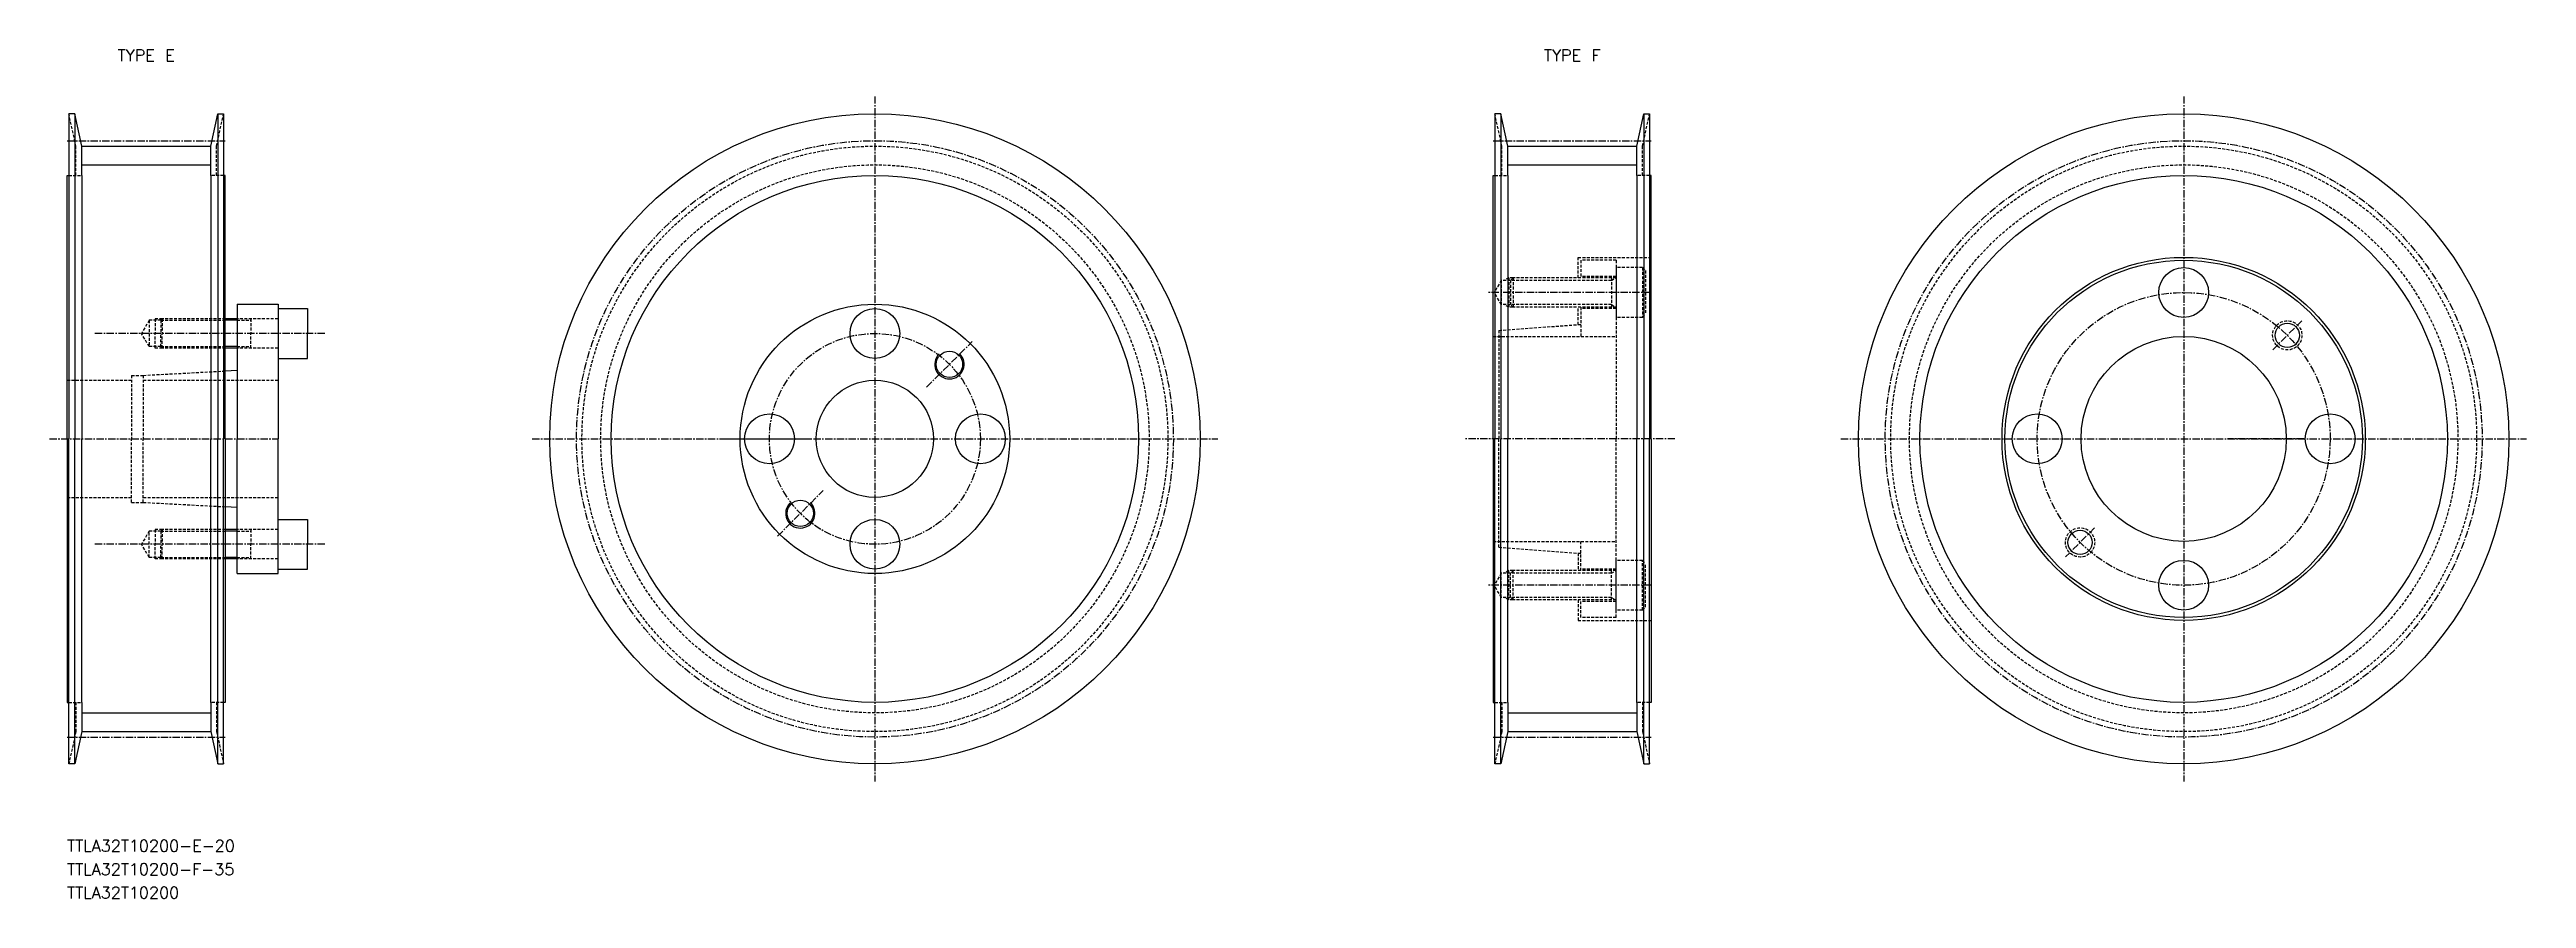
# Model space of a CAD drawing. Extents: x 5549 to 5972, y 28183 to 28328.
import ezdxf
from ezdxf.enums import TextEntityAlignment as Align

# ---------------------------------------------------------------- set-up
doc = ezdxf.new("R2010")
doc.units = 0
doc.linetypes.add('CENTER', pattern=[2, 1.25, -0.25, 0.25, -0.25])
doc.linetypes.add('DASHED', pattern=[0.75, 0.5, -0.25])
doc.layers.get('0').update_dxf_attribs({"linetype": 'CONTINUOUS'})
doc.layers.add('CENTER', color=1, linetype='CENTER')
doc.styles.add('MISUMI', font='txt.shx')

msp = doc.modelspace()

# ---------------------------------------------------------------- linework, layer by layer
at = {"color": 7, "linetype": 'CONTINUOUS'}
for p, q in [((5552.09, 28317.31), (5552.09, 28261.81)), ((5553.09, 28317.31), (5552.09, 28317.31)), ((5553.09, 28317.31), (5553.09, 28261.81)), ((5554.29, 28311.81), (5553.09, 28317.31)), ((5576.29, 28311.81), (5577.49, 28317.31)), ((5577.49, 28317.31), (5577.49, 28261.81)), ((5577.49, 28317.31), (5578.49, 28317.31)), ((5578.49, 28317.31), (5578.49, 28261.81)), ((5795.45, 28317.31), (5795.45, 28261.81)), ((5796.45, 28317.31), (5795.45, 28317.31)), ((5796.45, 28317.31), (5796.45, 28261.81)), ((5797.65, 28311.81), (5796.45, 28317.31)), ((5819.65, 28311.81), (5820.85, 28317.31)), ((5820.85, 28317.31), (5820.85, 28261.81)), ((5820.85, 28317.31), (5821.85, 28317.31)), ((5821.85, 28317.31), (5821.85, 28261.81)), ((5554.29, 28311.81), (5576.29, 28311.81)), ((5554.29, 28306.81), (5554.29, 28311.81)), ((5576.29, 28306.81), (5576.29, 28311.81)), ((5797.65, 28311.81), (5819.65, 28311.81)), ((5797.65, 28306.81), (5797.65, 28311.81)), ((5819.65, 28306.81), (5819.65, 28311.81)), ((5551.79, 28261.81), (5551.79, 28306.81)), ((5551.79, 28306.81), (5552.09, 28306.81)), ((5554.29, 28306.81), (5554.29, 28261.81)), ((5576.29, 28306.81), (5576.29, 28261.81)), ((5578.79, 28306.81), (5578.49, 28306.81)), ((5578.79, 28261.81), (5578.79, 28306.81)), ((5795.15, 28261.81), (5795.15, 28306.81)), ((5795.15, 28306.81), (5795.45, 28306.81)), ((5797.65, 28306.81), (5797.65, 28261.81)), ((5819.65, 28306.81), (5819.65, 28261.81)), ((5822.15, 28306.81), (5821.85, 28306.81)), ((5822.15, 28261.81), (5822.15, 28306.81)), ((5580.79, 28284.81), (5587.79, 28284.81)), ((5580.79, 28284.81), (5580.79, 28282.31)), ((5587.79, 28284.81), (5587.79, 28284.06)), ((5587.79, 28284.06), (5587.79, 28275.56)), ((5587.79, 28284.06), (5592.79, 28284.06)), ((5592.79, 28284.06), (5592.79, 28279.81)), ((5580.79, 28282.31), (5578.79, 28282.31)), ((5580.79, 28282.31), (5580.79, 28277.31)), ((5592.79, 28275.56), (5592.79, 28279.81)), ((5580.79, 28277.31), (5578.79, 28277.31)), ((5580.79, 28277.31), (5580.79, 28273.51)), ((5587.79, 28275.56), (5587.79, 28261.81)), ((5587.79, 28275.56), (5592.79, 28275.56)), ((5580.79, 28273.51), (5578.79, 28273.4)), ((5580.79, 28273.51), (5580.79, 28261.81)), ((5551.79, 28261.81), (5551.79, 28216.81)), ((5552.09, 28206.31), (5552.09, 28261.81)), ((5553.09, 28206.31), (5553.09, 28261.81)), ((5554.29, 28216.81), (5554.29, 28261.81)), ((5576.29, 28216.81), (5576.29, 28261.81)), ((5577.49, 28206.31), (5577.49, 28261.81)), ((5578.49, 28206.31), (5578.49, 28261.81)), ((5578.79, 28261.81), (5578.79, 28216.81)), ((5580.79, 28250.11), (5580.79, 28261.81)), ((5587.79, 28248.06), (5587.79, 28261.81)), ((5795.15, 28261.81), (5795.15, 28216.81)), ((5795.45, 28206.31), (5795.45, 28261.81)), ((5796.45, 28206.31), (5796.45, 28261.81)), ((5797.65, 28216.81), (5797.65, 28261.81)), ((5819.65, 28216.81), (5819.65, 28261.81)), ((5820.85, 28206.31), (5820.85, 28261.81)), ((5821.85, 28206.31), (5821.85, 28261.81)), ((5822.15, 28261.81), (5822.15, 28216.81)), ((5580.79, 28250.11), (5578.79, 28250.22)), ((5580.79, 28246.31), (5580.79, 28250.11)), ((5580.79, 28246.31), (5578.79, 28246.31)), ((5580.79, 28241.31), (5580.79, 28246.31)), ((5587.79, 28239.56), (5587.79, 28248.06)), ((5587.79, 28248.06), (5592.79, 28248.06)), ((5592.79, 28248.06), (5592.79, 28243.81)), ((5580.79, 28241.31), (5578.79, 28241.31)), ((5580.79, 28238.81), (5580.79, 28241.31)), ((5592.79, 28239.56), (5592.79, 28243.81)), ((5580.79, 28238.81), (5587.79, 28238.81)), ((5587.79, 28239.56), (5592.79, 28239.56)), ((5587.79, 28238.81), (5587.79, 28239.56)), ((5551.79, 28216.81), (5552.09, 28216.81)), ((5554.29, 28216.81), (5554.29, 28211.81)), ((5576.29, 28216.81), (5576.29, 28211.81)), ((5578.79, 28216.81), (5578.49, 28216.81)), ((5795.15, 28216.81), (5795.45, 28216.81)), ((5797.65, 28216.81), (5797.65, 28211.81)), ((5819.65, 28216.81), (5819.65, 28211.81)), ((5822.15, 28216.81), (5821.85, 28216.81)), ((5554.29, 28211.81), (5553.09, 28206.31)), ((5554.29, 28211.81), (5576.29, 28211.81)), ((5576.29, 28211.81), (5577.49, 28206.31)), ((5797.65, 28211.81), (5796.45, 28206.31)), ((5797.65, 28211.81), (5819.65, 28211.81)), ((5819.65, 28211.81), (5820.85, 28206.31)), ((5553.09, 28206.31), (5552.09, 28206.31)), ((5577.49, 28206.31), (5578.49, 28206.31)), ((5796.45, 28206.31), (5795.45, 28206.31)), ((5820.85, 28206.31), (5821.85, 28206.31))]:
    msp.add_line(p, q, dxfattribs=at)
at = {"color": 3, "linetype": 'DASHED'}
for p, q in [((5553.29, 28311.81), (5552.09, 28317.31)), ((5577.29, 28311.81), (5578.49, 28317.31)), ((5796.65, 28311.81), (5795.45, 28317.31)), ((5820.65, 28311.81), (5821.85, 28317.31)), ((5553.29, 28306.81), (5553.29, 28311.81)), ((5577.29, 28306.81), (5577.29, 28311.81)), ((5796.65, 28306.81), (5796.65, 28311.81)), ((5820.65, 28306.81), (5820.65, 28311.81)), ((5552.09, 28306.81), (5554.29, 28306.81)), ((5578.49, 28306.81), (5576.29, 28306.81)), ((5795.45, 28306.81), (5797.65, 28306.81)), ((5821.85, 28306.81), (5819.65, 28306.81)), ((5809.64, 28292.81), (5822.14, 28292.81)), ((5809.64, 28289.31), (5809.64, 28292.81)), ((5816.14, 28292.31), (5810.14, 28292.31)), ((5810.14, 28292.31), (5810.14, 28289.31)), ((5816.14, 28292.31), (5816.14, 28261.81)), ((5796.53, 28288.88), (5795.34, 28286.81)), ((5798.14, 28288.88), (5796.53, 28288.88)), ((5796.53, 28288.88), (5796.53, 28284.74)), ((5797.81, 28289.31), (5797.06, 28288.88)), ((5798.57, 28289.31), (5797.81, 28289.31)), ((5797.81, 28289.31), (5797.81, 28284.31)), ((5798.57, 28289.31), (5798.14, 28288.88)), ((5815.34, 28288.88), (5798.14, 28288.88)), ((5798.14, 28288.88), (5798.14, 28284.74)), ((5816.14, 28289.31), (5798.57, 28289.31)), ((5798.57, 28289.31), (5798.57, 28284.31)), ((5816.14, 28289.56), (5810.14, 28289.56)), ((5815.34, 28289.31), (5815.34, 28284.31)), ((5815.34, 28288.88), (5816.09, 28289.31)), ((5820.64, 28291.06), (5816.14, 28291.06)), ((5816.14, 28291.06), (5816.14, 28282.56)), ((5820.64, 28291.06), (5820.64, 28282.56)), ((5820.64, 28291.06), (5821.14, 28290.56)), ((5821.14, 28290.56), (5821.14, 28283.06)), ((5796.53, 28284.74), (5795.34, 28286.81)), ((5798.14, 28284.74), (5796.53, 28284.74)), ((5797.81, 28284.31), (5797.06, 28284.74)), ((5798.57, 28284.31), (5797.81, 28284.31)), ((5815.34, 28284.74), (5798.14, 28284.74)), ((5798.57, 28284.31), (5798.14, 28284.74)), ((5816.14, 28284.31), (5798.57, 28284.31)), ((5809.64, 28281.32), (5809.64, 28284.31)), ((5810.14, 28284.31), (5810.14, 28279.31)), ((5816.14, 28284.06), (5810.14, 28284.06)), ((5815.34, 28284.74), (5816.09, 28284.31)), ((5565.79, 28282.06), (5564.49, 28279.81)), ((5565.79, 28277.56), (5564.49, 28279.81)), ((5565.79, 28282.06), (5565.79, 28277.56)), ((5567.79, 28282.06), (5565.79, 28282.06)), ((5566.79, 28282.31), (5566.79, 28279.81)), ((5568.04, 28282.31), (5566.79, 28282.31)), ((5566.79, 28277.31), (5566.79, 28279.81)), ((5568.04, 28282.31), (5567.79, 28282.06)), ((5567.79, 28282.06), (5567.79, 28279.81)), ((5567.79, 28282.06), (5578.79, 28282.06)), ((5567.79, 28277.56), (5567.79, 28279.81)), ((5568.04, 28282.31), (5568.04, 28279.81)), ((5578.79, 28282.31), (5568.04, 28282.31)), ((5568.04, 28277.31), (5568.04, 28279.81)), ((5587.79, 28282.31), (5580.79, 28282.31)), ((5580.79, 28282.06), (5583.12, 28282.06)), ((5583.12, 28282.31), (5583.12, 28279.81)), ((5583.12, 28277.31), (5583.12, 28279.81)), ((5795.15, 28279.31), (5816.14, 28279.31)), ((5796.14, 28280.34), (5810.14, 28281.36)), ((5796.14, 28280.34), (5796.14, 28261.81)), ((5820.64, 28282.56), (5816.14, 28282.56)), ((5820.64, 28282.56), (5821.14, 28283.06)), ((5567.79, 28277.56), (5565.79, 28277.56)), ((5568.04, 28277.31), (5566.79, 28277.31)), ((5567.79, 28277.56), (5578.79, 28277.56)), ((5568.04, 28277.31), (5567.79, 28277.56)), ((5578.79, 28277.31), (5568.04, 28277.31)), ((5580.79, 28277.56), (5583.12, 28277.56)), ((5587.79, 28277.31), (5580.79, 28277.31)), ((5551.79, 28271.81), (5562.79, 28271.81)), ((5562.79, 28272.66), (5562.79, 28261.81)), ((5562.79, 28272.66), (5564.79, 28272.66)), ((5564.79, 28272.66), (5578.79, 28273.4)), ((5564.79, 28272.66), (5564.79, 28261.81)), ((5564.79, 28271.81), (5587.79, 28271.81)), ((5562.79, 28250.96), (5562.79, 28261.81)), ((5564.79, 28250.96), (5564.79, 28261.81)), ((5796.14, 28243.29), (5796.14, 28261.81)), ((5816.14, 28231.31), (5816.14, 28261.81)), ((5551.79, 28251.81), (5562.79, 28251.81)), ((5562.79, 28250.96), (5564.79, 28250.96)), ((5564.79, 28251.81), (5587.79, 28251.81)), ((5564.79, 28250.96), (5578.79, 28250.22)), ((5565.79, 28246.06), (5564.49, 28243.81)), ((5567.79, 28246.06), (5565.79, 28246.06)), ((5565.79, 28241.56), (5565.79, 28246.06)), ((5566.79, 28246.31), (5566.79, 28243.81)), ((5568.04, 28246.31), (5566.79, 28246.31)), ((5568.04, 28246.31), (5567.79, 28246.06)), ((5567.79, 28246.06), (5578.79, 28246.06)), ((5567.79, 28246.06), (5567.79, 28243.81)), ((5568.04, 28246.31), (5568.04, 28243.81)), ((5578.79, 28246.31), (5568.04, 28246.31)), ((5587.79, 28246.31), (5580.79, 28246.31)), ((5580.79, 28246.06), (5583.12, 28246.06)), ((5583.12, 28246.31), (5583.12, 28243.81)), ((5565.79, 28241.56), (5564.49, 28243.81)), ((5567.79, 28241.56), (5565.79, 28241.56)), ((5566.79, 28241.31), (5566.79, 28243.81)), ((5568.04, 28241.31), (5566.79, 28241.31)), ((5567.79, 28241.56), (5567.79, 28243.81)), ((5567.79, 28241.56), (5578.79, 28241.56)), ((5568.04, 28241.31), (5567.79, 28241.56)), ((5568.04, 28241.31), (5568.04, 28243.81)), ((5578.79, 28241.31), (5568.04, 28241.31)), ((5580.79, 28241.56), (5583.12, 28241.56)), ((5587.79, 28241.31), (5580.79, 28241.31)), ((5583.12, 28241.31), (5583.12, 28243.81)), ((5795.15, 28244.31), (5816.14, 28244.31)), ((5796.14, 28243.29), (5810.14, 28242.26)), ((5809.64, 28242.3), (5809.64, 28239.31)), ((5810.14, 28239.31), (5810.14, 28244.31)), ((5796.53, 28238.88), (5795.34, 28236.81)), ((5796.53, 28234.74), (5796.53, 28238.88)), ((5798.14, 28238.88), (5796.53, 28238.88)), ((5797.81, 28239.31), (5797.06, 28238.88)), ((5798.57, 28239.31), (5797.81, 28239.31)), ((5797.81, 28234.31), (5797.81, 28239.31)), ((5798.57, 28239.31), (5798.14, 28238.88)), ((5815.34, 28238.88), (5798.14, 28238.88)), ((5798.14, 28234.74), (5798.14, 28238.88)), ((5816.14, 28239.31), (5798.57, 28239.31)), ((5798.57, 28234.31), (5798.57, 28239.31)), ((5816.14, 28239.56), (5810.14, 28239.56)), ((5815.34, 28234.31), (5815.34, 28239.31)), ((5815.34, 28238.88), (5816.09, 28239.31)), ((5820.64, 28241.06), (5816.14, 28241.06)), ((5816.14, 28232.56), (5816.14, 28241.06)), ((5820.64, 28232.56), (5820.64, 28241.06)), ((5820.64, 28241.06), (5821.14, 28240.56)), ((5821.14, 28233.06), (5821.14, 28240.56)), ((5796.53, 28234.74), (5795.34, 28236.81)), ((5798.14, 28234.74), (5796.53, 28234.74)), ((5797.81, 28234.31), (5797.06, 28234.74)), ((5798.57, 28234.31), (5797.81, 28234.31)), ((5815.34, 28234.74), (5798.14, 28234.74)), ((5798.57, 28234.31), (5798.14, 28234.74)), ((5816.14, 28234.31), (5798.57, 28234.31)), ((5809.64, 28234.31), (5809.64, 28230.81)), ((5810.14, 28231.31), (5810.14, 28234.31)), ((5816.14, 28234.06), (5810.14, 28234.06)), ((5815.34, 28234.74), (5816.09, 28234.31)), ((5820.64, 28232.56), (5821.14, 28233.06)), ((5809.64, 28230.81), (5822.14, 28230.81)), ((5816.14, 28231.31), (5810.14, 28231.31)), ((5820.64, 28232.56), (5816.14, 28232.56)), ((5552.09, 28216.81), (5554.29, 28216.81)), ((5553.29, 28216.81), (5553.29, 28211.81)), ((5578.49, 28216.81), (5576.29, 28216.81)), ((5577.29, 28216.81), (5577.29, 28211.81)), ((5795.45, 28216.81), (5797.65, 28216.81)), ((5796.65, 28216.81), (5796.65, 28211.81)), ((5821.85, 28216.81), (5819.65, 28216.81)), ((5820.65, 28216.81), (5820.65, 28211.81)), ((5553.29, 28211.81), (5552.09, 28206.31)), ((5577.29, 28211.81), (5578.49, 28206.31)), ((5796.65, 28211.81), (5795.45, 28206.31)), ((5820.65, 28211.81), (5821.85, 28206.31))]:
    msp.add_line(p, q, dxfattribs=at)
at = {"color": 3, "linetype": 'CONTINUOUS'}
for p, q in [((5554.29, 28308.61), (5576.29, 28308.61)), ((5797.65, 28308.61), (5819.65, 28308.61)), ((5554.29, 28215.01), (5576.29, 28215.01)), ((5797.65, 28215.01), (5819.65, 28215.01))]:
    msp.add_line(p, q, dxfattribs=at)
at = {"color": 3}
for p, q in [((5580.79, 28282.06), (5578.79, 28282.06)), ((5580.79, 28277.56), (5578.79, 28277.56)), ((5580.79, 28246.06), (5578.79, 28246.06)), ((5580.79, 28241.56), (5578.79, 28241.56))]:
    msp.add_line(p, q, dxfattribs=at)
at = {"color": 7, "linetype": 'CONTINUOUS'}
for centre, radius in [((5689.65, 28261.81), 55.5), ((5913, 28261.81), 55.5), ((5689.65, 28261.81), 45), ((5913, 28261.81), 45), ((5913, 28261.81), 31), ((5913, 28261.81), 30.5), ((5913, 28286.81), 4.25), ((5689.65, 28261.81), 23), ((5689.65, 28261.81), 23), ((5689.65, 28279.81), 4.25), ((5913, 28261.81), 17.5), ((5930.68, 28279.49), 2.07), ((5702.37, 28274.54), 2.25), ((5689.65, 28261.81), 10), ((5671.65, 28261.81), 4.25), ((5707.65, 28261.81), 4.25), ((5888, 28261.81), 4.25), ((5938, 28261.81), 4.25), ((5676.92, 28249.08), 2.25), ((5689.65, 28243.81), 4.25), ((5895.32, 28244.13), 2.07), ((5913, 28236.81), 4.25)]:
    msp.add_circle(centre, radius, dxfattribs=at)
at = {"color": 3, "linetype": 'DASHED'}
for centre, radius in [((5689.65, 28261.81), 50), ((5913, 28261.81), 50), ((5689.65, 28261.81), 46.8), ((5913, 28261.81), 46.8), ((5930.68, 28279.49), 2.5), ((5895.32, 28244.13), 2.5)]:
    msp.add_circle(centre, radius, dxfattribs=at)
at = {"color": 3, "linetype": 'CONTINUOUS'}
for centre in [(5702.37, 28274.54), (5676.92, 28249.08)]:
    msp.add_arc(centre, 2.5, 135, 47, dxfattribs=at)
at = {"layer": 'CENTER', "color": 1, "linetype": 'CENTER'}
for p, q in [((5689.65, 28320.31), (5689.65, 28203.31)), ((5913, 28320.31), (5913, 28203.31)), ((5551.79, 28312.74), (5578.79, 28312.74)), ((5795.15, 28312.74), (5822.15, 28312.74)), ((5822.14, 28286.81), (5794.19, 28286.81)), ((5595.79, 28279.81), (5556.49, 28279.81)), ((5928.2, 28277.01), (5933.15, 28281.96)), ((5698.48, 28270.65), (5706.26, 28278.43)), ((5548.79, 28261.81), (5587.79, 28261.81)), ((5631.15, 28261.81), (5748.15, 28261.81)), ((5664.4, 28261.81), (5678.9, 28261.81)), ((5826.19, 28261.81), (5790.22, 28261.81)), ((5854.5, 28261.81), (5971.5, 28261.81)), ((5892.5, 28261.81), (5905.5, 28261.81)), ((5933.5, 28261.81), (5920.5, 28261.81)), ((5673.03, 28245.19), (5680.81, 28252.97)), ((5897.8, 28246.61), (5892.85, 28241.66)), ((5595.79, 28243.81), (5556.49, 28243.81)), ((5822.14, 28236.81), (5794.19, 28236.81)), ((5551.79, 28210.88), (5578.79, 28210.88)), ((5795.15, 28210.88), (5822.15, 28210.88))]:
    msp.add_line(p, q, dxfattribs=at)
for centre, radius in [((5689.65, 28261.81), 50.93), ((5913, 28261.81), 50.93), ((5913, 28261.81), 25), ((5689.65, 28261.81), 18)]:
    msp.add_circle(centre, radius, dxfattribs=at)

# ---------------------------------------------------------------- texts
at = {"color": 7, "linetype": 'CONTINUOUS', "style": 'MISUMI'}
for s, p in [('TYPE E', (5565.29, 28327.31)), ('TYPE F', (5808.65, 28327.31))]:
    msp.add_text(s, height=2, dxfattribs=at).set_placement(p, align=Align.MIDDLE_CENTER)
for s, p in [('TTLA32T10200-E-20', (5551.79, 28191.31)), ('TTLA32T10200-F-35', (5551.79, 28187.31)), ('TTLA32T10200', (5551.79, 28183.31))]:
    msp.add_text(s, height=2, dxfattribs=at).set_placement(p)

doc.saveas('drawing.dxf')
